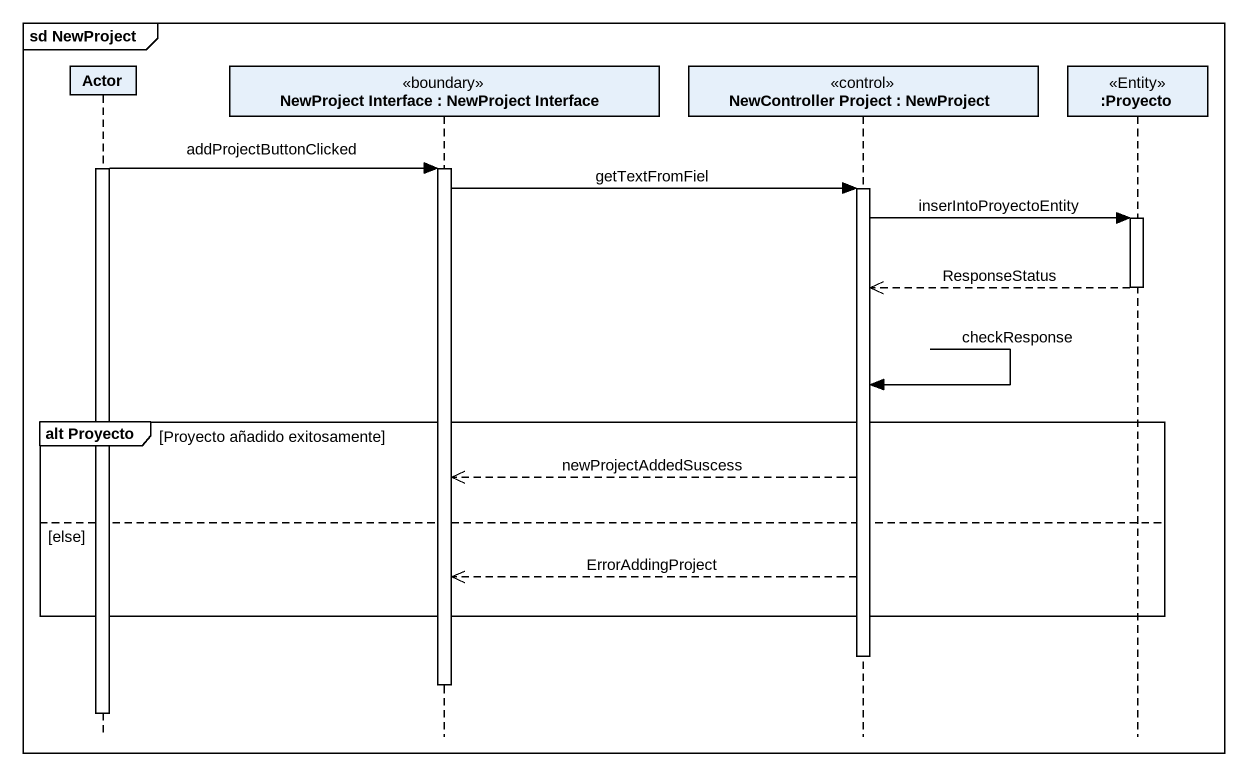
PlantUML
@startuml
mainframe sd NewProject
hide footbox
participant "Actor" as Actor_
participant "NewProject Interface : NewProject Interface" as NewProject_Interface <<boundary>>
participant "NewController Project : NewProject" as NewController_Project <<control>>
participant ":Proyecto" as Proyecto <<Entity>>

activate Actor_
Actor_ -> NewProject_Interface : addProjectButtonClicked
activate NewProject_Interface
NewProject_Interface -> NewController_Project : getTextFromFiel
activate NewController_Project
NewController_Project -> Proyecto : inserIntoProyectoEntity
activate Proyecto
Proyecto -->> NewController_Project : ResponseStatus
deactivate Proyecto
NewController_Project -> NewController_Project : checkResponse
group alt Proyecto [Proyecto añadido exitosamente]
  NewController_Project -->> NewProject_Interface : newProjectAddedSuscess
else else
  NewController_Project -->> NewProject_Interface : ErrorAddingProject
end
deactivate NewController_Project
deactivate NewProject_Interface
deactivate Actor_
@enduml
